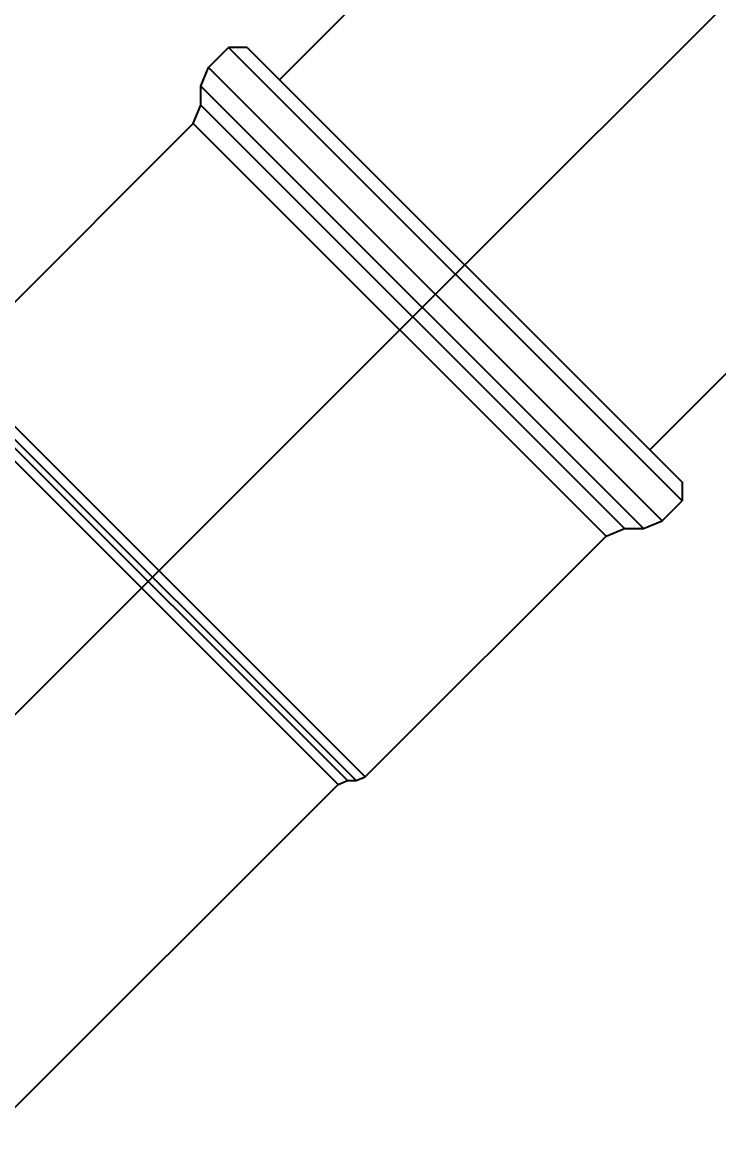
# Model space of a CAD drawing. Header units: millimetres. Extents: x -1292 to 2253, y 326 to 453.
# Drawn here: x 2098.8855 to 2098.9387, y 357.6597 to 357.7454 of the extents above; entities that cross this region are included whole.
import ezdxf
from ezdxf.enums import TextEntityAlignment as Align

# ---------------------------------------------------------------- set-up
doc = ezdxf.new("R2010")
doc.units = ezdxf.units.MM
doc.header["$LTSCALE"] = 0.5
doc.linetypes.add('HIDDENX2', pattern=[0.75, 0.5, -0.25])
for name, color, linetype in [('-HIDRO', 8, 'Continuous'), ('Eixo', 4, 'HIDDENX2'), ('Esgoto', 5, 'ByLayer'), ('TEXTO', 7, 'Continuous')]:
    doc.layers.add(name, color=color, linetype=linetype)

msp = doc.modelspace()

# ---------------------------------------------------------------- linework, layer by layer
at = {"layer": '-HIDRO', "ltscale": 0.05}
msp.add_circle((2098.715479, 357.846171), 0.175, dxfattribs=at)
at = {"layer": 'Eixo'}
for p, q in [((2099.010427, 357.81795), (2098.919295, 357.726819)), ((2098.919295, 357.726819), (2098.859531, 357.667054))]:
    msp.add_line(p, q, dxfattribs=at)
at = {"layer": 'Esgoto', "color": 2}
for p, q in [((2098.899729, 357.7419), (2098.901264, 357.743436)), ((2098.902678, 357.743436), (2098.901264, 357.743436)), ((2098.901264, 357.743436), (2098.935912, 357.708787)), ((2098.902678, 357.743436), (2098.935912, 357.710201)), ((2098.899143, 357.740486), (2098.899729, 357.7419)), ((2098.899729, 357.7419), (2098.934377, 357.707252)), ((2098.899143, 357.739031), (2098.899143, 357.740486)), ((2098.899143, 357.740486), (2098.932963, 357.706666)), ((2098.898557, 357.737617), (2098.899143, 357.739031)), ((2098.899143, 357.739031), (2098.931508, 357.706666)), ((2098.898557, 357.737617), (2098.881831, 357.720891)), ((2098.898557, 357.737617), (2098.930094, 357.70608)), ((2098.880856, 357.718537), (2098.911704, 357.68769)), ((2098.880422, 357.717315), (2098.91034, 357.687397)), ((2098.880589, 357.717804), (2098.910996, 357.687397)), ((2098.880103, 357.716633), (2098.909633, 357.687104)), ((2098.935912, 357.710201), (2098.935912, 357.708787)), ((2098.934377, 357.707252), (2098.935912, 357.708787)), ((2098.932963, 357.706666), (2098.934377, 357.707252)), ((2098.930094, 357.70608), (2098.911704, 357.68769)), ((2098.930094, 357.70608), (2098.931508, 357.706666)), ((2098.931508, 357.706666), (2098.932963, 357.706666)), ((2098.881299, 357.658786), (2098.909633, 357.687104)), ((2098.909633, 357.687104), (2098.91034, 357.687397)), ((2098.91034, 357.687397), (2098.910996, 357.687397)), ((2098.910996, 357.687397), (2098.911704, 357.68769))]:
    msp.add_line(p, q, dxfattribs=at)
at = {"layer": 'Esgoto', "color": 3}
for points in [[(2098.996285, 357.832092, 0), (2098.905153, 357.740961, 0)], [(2099.024569, 357.803808, 0), (2098.933438, 357.712676, 0)]]:
    msp.add_polyline3d(points, dxfattribs=at)

# ---------------------------------------------------------------- texts
at = {"layer": 'TEXTO'}
msp.add_text('ØDN 40', height=0.1, rotation=45, dxfattribs=at).set_placement((2099.096328, 357.720812), align=Align.MIDDLE_CENTER)

doc.saveas('drawing.dxf')
